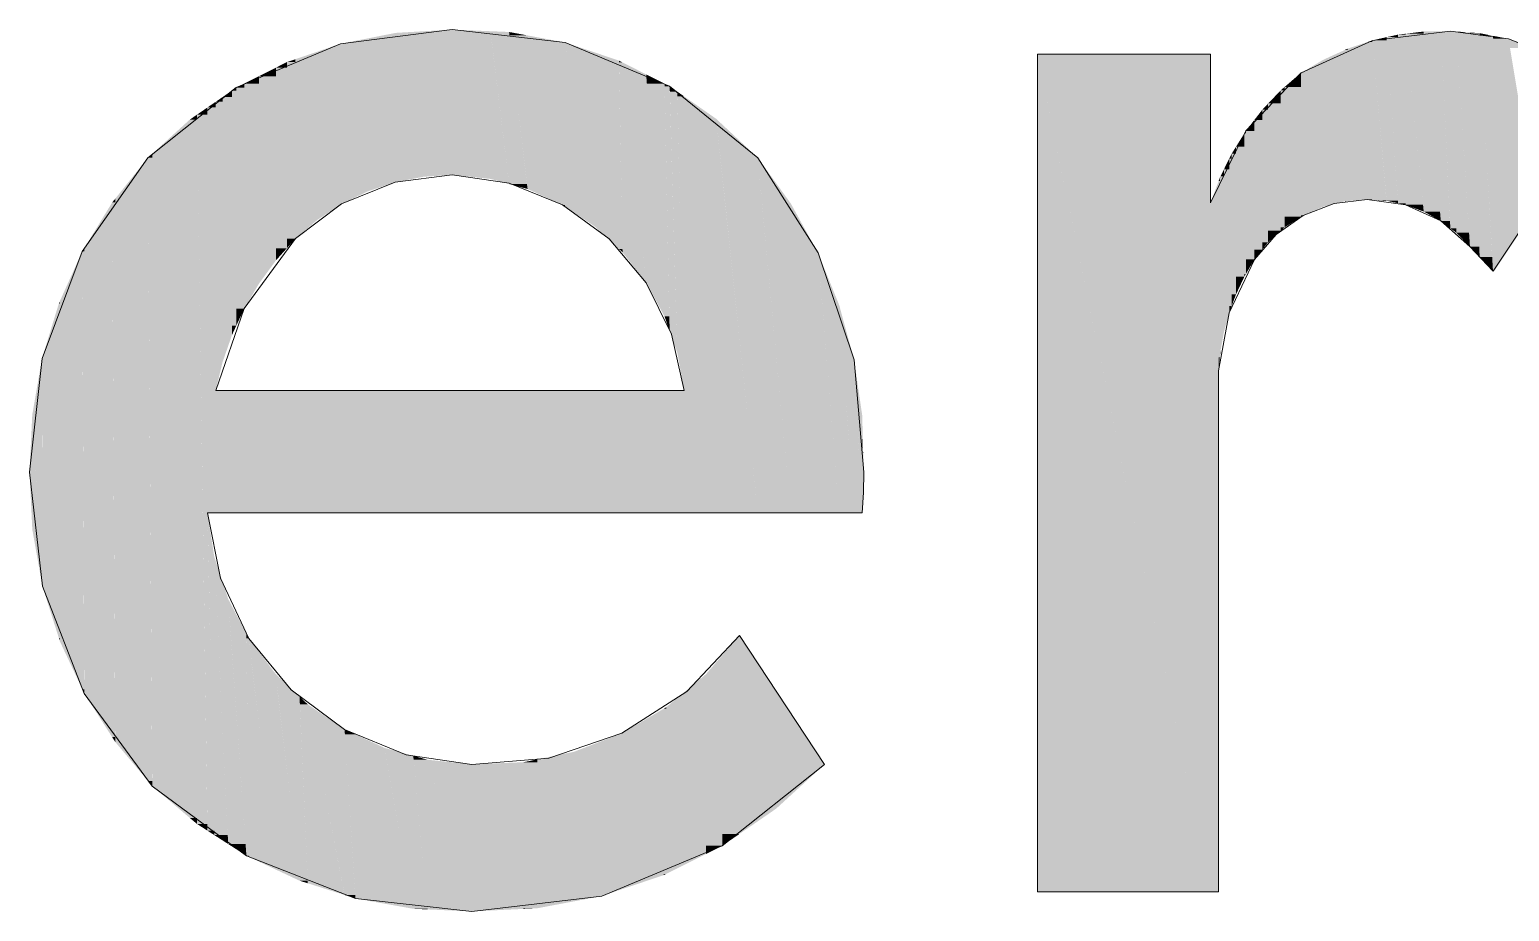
# Model space of a CAD drawing. Extents: x 885 to 2021, y 330 to 1122.
# Drawn here: x 1902.739 to 1905.057, y 643.786 to 645.167 of the extents above; entities that cross this region are included whole.
import ezdxf

# ---------------------------------------------------------------- set-up
doc = ezdxf.new("R2010")
doc.units = 0
doc.layers.get('0').update_dxf_attribs({"lineweight": 18})
doc.layers.add('P11_Plankopf_Ausführung_AF_4_800 Plankopf', color=7, linetype='Continuous', lineweight=25)

# ---------------------------------------------------------------- blocks, each defined once
blk = doc.blocks.new('Referenz-A0T8DI3SAL', base_point=(1729.7843, 502.0648))
at = {"layer": 'P11_Plankopf_Ausführung_AF_4_800 Plankopf', "color": 0, "linetype": 'Continuous', "lineweight": 13, "ltscale": 16.9}
for p, q in [((1903.401, 645.1666), (1903.2256, 645.1444)), ((1903.5776, 645.1466), (1903.401, 645.1666)), ((1904.8426, 645.1498), (1904.7307, 645.099)), ((1904.9646, 645.1642), (1904.8426, 645.1498)), ((1905.0556, 645.1522), (1904.9646, 645.1642)), ((1905.1409, 645.1182), (1905.0556, 645.1522)), ((1903.2256, 645.1444), (1903.0626, 645.0758)), ((1903.7415, 645.0779), (1903.5776, 645.1466)), ((1904.5889, 645.1281), (1904.3177, 645.1281)), ((1904.3177, 645.1281), (1904.3177, 643.8163)), ((1904.5889, 644.8955), (1904.5889, 645.1281)), ((1904.7307, 645.099), (1904.6443, 645.008)), ((1903.0626, 645.0758), (1902.9241, 644.9659)), ((1903.8796, 644.9659), (1903.7415, 645.0779)), ((1905.0314, 644.7882), (1905.2153, 645.0644)), ((1904.6443, 645.008), (1904.5889, 644.8955)), ((1902.9241, 644.9659), (1902.8213, 644.8193)), ((1903.974, 644.8168), (1903.8796, 644.9659)), ((1903.3113, 644.9275), (1903.2276, 644.8935)), ((1903.401, 644.9391), (1903.3113, 644.9275)), ((1903.4902, 644.926), (1903.401, 644.9391)), ((1903.5736, 644.892), (1903.4902, 644.926)), ((1904.8341, 644.9006), (1904.7826, 644.8943)), ((1904.8944, 644.8922), (1904.8341, 644.9006)), ((1903.2276, 644.8935), (1903.1552, 644.8393)), ((1903.6465, 644.8391), (1903.5736, 644.892)), ((1904.7341, 644.8756), (1904.6915, 644.8458)), ((1904.7826, 644.8943), (1904.7341, 644.8756)), ((1904.9496, 644.8669), (1904.8944, 644.8922)), ((1904.9953, 644.8267), (1904.9496, 644.8669)), ((1903.1552, 644.8393), (1903.075, 644.7297)), ((1903.7047, 644.7702), (1903.6465, 644.8391)), ((1904.6915, 644.8458), (1904.6575, 644.8066)), ((1904.9953, 644.8267), (1905.0314, 644.7882)), ((1902.8213, 644.8193), (1902.7582, 644.6517)), ((1904.0304, 644.6496), (1903.974, 644.8168)), ((1904.6575, 644.8066), (1904.6181, 644.723)), ((1903.7446, 644.6895), (1903.7047, 644.7702)), ((1903.075, 644.7297), (1903.0303, 644.6015)), ((1904.6181, 644.723), (1904.6015, 644.6321)), ((1903.7641, 644.6015), (1903.7446, 644.6895)), ((1902.7582, 644.6517), (1902.7387, 644.4737)), ((1904.0455, 644.4737), (1904.0304, 644.6496)), ((1904.6015, 643.8163), (1904.6015, 644.6321)), ((1903.7641, 644.6015), (1903.0303, 644.6015)), ((1902.7387, 644.4737), (1902.7589, 644.2948)), ((1904.0452, 644.4417), (1904.0455, 644.4737)), ((1904.0431, 644.4097), (1904.0452, 644.4417)), ((1903.0174, 644.4097), (1903.0377, 644.3074)), ((1903.0174, 644.4097), (1904.0431, 644.4097)), ((1902.7589, 644.2948), (1902.8244, 644.1271)), ((1903.0377, 644.3074), (1903.0822, 644.2132)), ((1903.0822, 644.2132), (1903.1484, 644.1327)), ((1903.7682, 644.1298), (1903.851, 644.2179)), ((1903.9842, 644.0159), (1903.851, 644.2179)), ((1903.1484, 644.1327), (1903.2322, 644.0707)), ((1903.6666, 644.0645), (1903.7682, 644.1298)), ((1902.8244, 644.1271), (1902.9309, 643.9819)), ((1903.2322, 644.0707), (1903.3285, 644.031)), ((1903.5521, 644.0257), (1903.6666, 644.0645)), ((1903.3285, 644.031), (1903.4316, 644.0159)), ((1903.4316, 644.0159), (1903.5521, 644.0257)), ((1903.824, 643.8884), (1903.9842, 644.0159)), ((1902.9309, 643.9819), (1903.0784, 643.8728)), ((1903.635, 643.8096), (1903.824, 643.8884)), ((1903.0784, 643.8728), (1903.2493, 643.8058)), ((1903.2493, 643.8058), (1903.4316, 643.7856)), ((1903.4316, 643.7856), (1903.635, 643.8096)), ((1904.3177, 643.8163), (1904.6015, 643.8163))]:
    blk.add_line(p, q, dxfattribs=at)
at = {"layer": 'P11_Plankopf_Ausführung_AF_4_800 Plankopf', "color": 0, "linetype": 'Continuous', "lineweight": 0, "ltscale": 0.0169}
for points in [[(1903.2683, 645.1448), (1903.2276, 645.1448), (1903.2683, 645.1528)], [(1903.3113, 645.1528), (1903.2683, 645.1528), (1903.3113, 645.1613)], [(1903.3113, 644.9275), (1903.2683, 644.9275), (1903.2683, 645.1528)], [(1903.3113, 644.9275), (1903.3113, 645.1528), (1903.2683, 645.1528)], [(1903.3125, 645.1613), (1903.3113, 645.1613), (1903.3125, 645.1615)], [(1903.3125, 644.9277), (1903.3113, 644.9277), (1903.3113, 645.1613)], [(1903.3125, 644.9277), (1903.3125, 645.1613), (1903.3113, 645.1613)], [(1903.3558, 645.1615), (1903.3125, 645.1615), (1903.3558, 645.164)], [(1903.3558, 644.9362), (1903.3125, 644.9362), (1903.3125, 645.1615)], [(1903.3558, 644.9362), (1903.3558, 645.1615), (1903.3125, 645.1615)], [(1903.401, 645.164), (1903.3558, 645.164), (1903.401, 645.1666)], [(1903.401, 644.9391), (1903.3558, 644.9391), (1903.3558, 645.164)], [(1903.401, 644.9391), (1903.401, 645.164), (1903.3558, 645.164)], [(1903.4592, 644.9391), (1903.401, 644.9391), (1903.401, 645.1666)], [(1903.4608, 645.1641), (1903.4016, 645.1641), (1903.401, 645.1666)], [(1903.4608, 644.9328), (1903.4608, 645.1641), (1903.4016, 645.1641)], [(1903.489, 644.9328), (1903.4608, 644.9328), (1903.4608, 645.1641)], [(1903.49, 645.1629), (1903.461, 645.1629), (1903.4608, 645.1641)], [(1903.49, 644.9248), (1903.49, 645.1629), (1903.461, 645.1629)], [(1903.5179, 644.9248), (1903.49, 644.9248), (1903.49, 645.1629)], [(1903.5189, 645.1575), (1903.4906, 645.1575), (1903.49, 645.1629)], [(1903.5189, 644.917), (1903.5189, 645.1575), (1903.4906, 645.1575)], [(1903.5685, 644.917), (1903.5189, 644.917), (1903.5189, 645.1575)], [(1903.5736, 645.1473), (1903.521, 645.1473), (1903.5189, 645.1575)], [(1904.8426, 645.147), (1904.8341, 645.147), (1904.8426, 645.1498)], [(1904.8646, 645.1498), (1904.8426, 645.1498), (1904.8646, 645.1548)], [(1904.8644, 644.9), (1904.8426, 644.9), (1904.8426, 645.1498)], [(1904.8646, 644.8986), (1904.8646, 645.1498), (1904.8426, 645.1498)], [(1904.8827, 645.1548), (1904.8646, 645.1548), (1904.8827, 645.1588)], [(1904.8824, 644.8986), (1904.8646, 644.8986), (1904.8646, 645.1548)], [(1904.8827, 644.8947), (1904.8827, 645.1548), (1904.8646, 645.1548)], [(1904.8944, 645.1588), (1904.8827, 645.1588), (1904.8944, 645.1602)], [(1904.8943, 644.8947), (1904.8827, 644.8947), (1904.8827, 645.1588)], [(1904.8944, 644.8922), (1904.8944, 645.1588), (1904.8827, 645.1588)], [(1904.9229, 645.1602), (1904.8944, 645.1602), (1904.9229, 645.1636)], [(1904.9218, 644.8922), (1904.8944, 644.8922), (1904.8944, 645.1602)], [(1904.9229, 644.8816), (1904.9229, 645.1602), (1904.8944, 645.1602)], [(1904.9235, 645.1636), (1904.9229, 645.1636), (1904.9235, 645.1637)], [(1904.9235, 644.8816), (1904.9229, 644.8816), (1904.9229, 645.1636)], [(1904.9235, 644.8813), (1904.9235, 645.1636), (1904.9229, 645.1636)], [(1904.9496, 645.1637), (1904.9235, 645.1637), (1904.9496, 645.164)], [(1904.9484, 644.8813), (1904.9235, 644.8813), (1904.9235, 645.1637)], [(1904.9496, 644.8669), (1904.9496, 645.1637), (1904.9235, 645.1637)], [(1904.9646, 645.164), (1904.9496, 645.164), (1904.9646, 645.1642)], [(1904.964, 644.8669), (1904.9496, 644.8669), (1904.9496, 645.164)], [(1904.9646, 644.8555), (1904.9646, 645.164), (1904.9496, 645.164)], [(1904.9737, 644.8555), (1904.9646, 644.8555), (1904.9646, 645.1642)], [(1904.9739, 645.1636), (1904.9646, 645.1636), (1904.9646, 645.1642)], [(1904.9739, 644.8484), (1904.9739, 645.1636), (1904.9646, 645.1636)], [(1904.9939, 644.8484), (1904.9739, 644.8484), (1904.9739, 645.1636)], [(1904.9953, 645.1621), (1904.974, 645.1621), (1904.9739, 645.1636)], [(1904.9953, 644.8267), (1904.9953, 645.1621), (1904.974, 645.1621)], [(1905.0098, 644.8267), (1904.9953, 644.8267), (1904.9953, 645.1621)], [(1905.0105, 645.161), (1904.9953, 645.161), (1904.9953, 645.1621)], [(1905.0105, 644.8104), (1905.0105, 645.161), (1904.9953, 645.161)], [(1905.0301, 644.8104), (1905.0105, 644.8104), (1905.0105, 645.161)], [(1905.0314, 645.1569), (1905.0107, 645.1569), (1905.0105, 645.161)], [(1905.0314, 644.7882), (1905.0314, 645.1569), (1905.0107, 645.1569)], [(1905.0556, 644.8246), (1905.0314, 644.8246), (1905.0314, 645.1569)], [(1905.0556, 645.1522), (1905.0317, 645.1522), (1905.0314, 645.1569)], [(1905.0556, 644.8246), (1905.0556, 645.1522), (1905.0317, 645.1522)], [(1905.0993, 644.8902), (1905.0556, 644.8902), (1905.0556, 645.1522)], [(1905.0993, 645.1379), (1905.058, 645.1379), (1905.0556, 645.1522)], [(1903.1897, 645.1203), (1903.1552, 645.1203), (1903.1897, 645.1321)], [(1903.2256, 645.1321), (1903.1897, 645.1321), (1903.2256, 645.1444)], [(1903.2256, 644.8922), (1903.1897, 644.8922), (1903.1897, 645.1321)], [(1903.2256, 644.8922), (1903.2256, 645.1321), (1903.1897, 645.1321)], [(1903.2276, 645.1444), (1903.2256, 645.1444), (1903.2276, 645.1448)], [(1903.2276, 644.8935), (1903.2256, 644.8935), (1903.2256, 645.1444)], [(1903.2276, 644.8935), (1903.2276, 645.1444), (1903.2256, 645.1444)], [(1903.2683, 644.9132), (1903.2276, 644.9132), (1903.2276, 645.1448)], [(1903.2683, 644.9132), (1903.2683, 645.1448), (1903.2276, 645.1448)], [(1903.5736, 644.892), (1903.5736, 645.1473), (1903.521, 645.1473)], [(1903.5776, 644.892), (1903.5736, 644.892), (1903.5736, 645.1473)], [(1903.5776, 645.1466), (1903.5736, 645.1466), (1903.5736, 645.1473)], [(1903.5776, 644.8894), (1903.5776, 645.1466), (1903.5736, 645.1466)], [(1903.6188, 644.8894), (1903.5776, 644.8894), (1903.5776, 645.1466)], [(1903.6237, 645.131), (1903.5801, 645.131), (1903.5776, 645.1466)], [(1903.6237, 644.8587), (1903.6237, 645.131), (1903.5801, 645.131)], [(1903.6576, 644.8587), (1903.6237, 644.8587), (1903.6237, 645.131)], [(1903.662, 645.1181), (1903.6253, 645.1181), (1903.6237, 645.131)], [(1904.3177, 643.8163), (1904.5889, 643.8163), (1904.3177, 645.1281)], [(1904.5889, 644.8955), (1904.5889, 645.1281), (1904.3177, 645.1281)], [(1904.5889, 644.8955), (1904.3658, 644.8955), (1904.3177, 645.1281)], [(1904.7996, 645.1197), (1904.7662, 645.1197), (1904.7996, 645.1349)], [(1904.8036, 645.1349), (1904.7996, 645.1349), (1904.8036, 645.1368)], [(1904.8036, 644.8981), (1904.7996, 644.8981), (1904.7996, 645.1349)], [(1904.8036, 644.8981), (1904.8036, 645.1349), (1904.7996, 645.1349)], [(1904.8341, 645.1368), (1904.8036, 645.1368), (1904.8341, 645.147)], [(1904.8341, 644.9006), (1904.8036, 644.9006), (1904.8036, 645.1368)], [(1904.8341, 644.9006), (1904.8341, 645.1368), (1904.8036, 645.1368)], [(1904.8426, 644.9006), (1904.8341, 644.9006), (1904.8341, 645.147)], [(1904.8426, 644.9), (1904.8426, 645.147), (1904.8341, 645.147)], [(1903.1249, 645.0937), (1903.0981, 645.0937), (1903.1249, 645.1072)], [(1903.1418, 645.1072), (1903.1249, 645.1072), (1903.1418, 645.1157)], [(1903.1418, 644.8242), (1903.1249, 644.8242), (1903.1249, 645.1072)], [(1903.1418, 644.8242), (1903.1418, 645.1072), (1903.1249, 645.1072)], [(1903.1552, 645.1157), (1903.1418, 645.1157), (1903.1552, 645.1203)], [(1903.1552, 644.8393), (1903.1418, 644.8393), (1903.1418, 645.1157)], [(1903.1552, 644.8393), (1903.1552, 645.1157), (1903.1418, 645.1157)], [(1903.1897, 644.8687), (1903.1552, 644.8687), (1903.1552, 645.1203)], [(1903.1897, 644.8687), (1903.1897, 645.1203), (1903.1552, 645.1203)], [(1903.662, 644.8231), (1903.662, 645.1181), (1903.6253, 645.1181)], [(1903.6676, 644.8231), (1903.662, 644.8231), (1903.662, 645.1181)], [(1903.6677, 645.1152), (1903.6621, 645.1152), (1903.662, 645.1181)], [(1903.6677, 644.8177), (1903.6677, 645.1152), (1903.6621, 645.1152)], [(1903.6996, 644.8177), (1903.6677, 644.8177), (1903.6677, 645.1152)], [(1903.7047, 645.0965), (1903.6697, 645.0965), (1903.6677, 645.1152)], [(1904.7659, 645.1009), (1904.7341, 645.1009), (1904.7659, 645.1196)], [(1904.7662, 645.1196), (1904.7659, 645.1196), (1904.7662, 645.1197)], [(1904.7662, 644.8894), (1904.7659, 644.8894), (1904.7659, 645.1196)], [(1904.7662, 644.8894), (1904.7662, 645.1196), (1904.7659, 645.1196)], [(1904.7996, 644.8978), (1904.7662, 644.8978), (1904.7662, 645.1197)], [(1904.7996, 644.8978), (1904.7996, 645.1197), (1904.7662, 645.1197)], [(1903.075, 645.0758), (1903.0626, 645.0758), (1903.075, 645.0821)], [(1903.0981, 645.0821), (1903.075, 645.0821), (1903.0981, 645.0937)], [(1903.0981, 644.7688), (1903.075, 644.7688), (1903.075, 645.0821)], [(1903.0981, 644.7688), (1903.0981, 645.0821), (1903.075, 645.0821)], [(1903.1249, 644.8054), (1903.0981, 644.8054), (1903.0981, 645.0937)], [(1903.1249, 644.8054), (1903.1249, 645.0937), (1903.0981, 645.0937)], [(1903.7047, 644.7702), (1903.7047, 645.0965), (1903.6697, 645.0965)], [(1903.7295, 644.7702), (1903.7047, 644.7702), (1903.7047, 645.0965)], [(1903.7335, 645.0819), (1903.7058, 645.0819), (1903.7047, 645.0965)], [(1903.7335, 644.7174), (1903.7335, 645.0819), (1903.7058, 645.0819)], [(1903.741, 644.7174), (1903.7335, 644.7174), (1903.7335, 645.0819)], [(1903.7415, 645.0779), (1903.7336, 645.0779), (1903.7335, 645.0819)], [(1904.7307, 645.0768), (1904.7049, 645.0768), (1904.7307, 645.099)], [(1904.7341, 645.099), (1904.7307, 645.099), (1904.7341, 645.1009)], [(1904.7341, 644.8756), (1904.7307, 644.8756), (1904.7307, 645.099)], [(1904.7341, 644.8756), (1904.7341, 645.099), (1904.7307, 645.099)], [(1904.7659, 644.8894), (1904.7341, 644.8894), (1904.7341, 645.1009)], [(1904.7659, 644.8894), (1904.7659, 645.1009), (1904.7341, 645.1009)], [(1903.041, 645.0536), (1903.0303, 645.0536), (1903.041, 645.0609)], [(1903.0559, 645.0609), (1903.041, 645.0609), (1903.0559, 645.0712)], [(1903.0559, 644.6885), (1903.041, 644.6885), (1903.041, 645.0609)], [(1903.0559, 644.6885), (1903.0559, 645.0609), (1903.041, 645.0609)], [(1903.0626, 645.0712), (1903.0559, 645.0712), (1903.0626, 645.0758)], [(1903.0626, 644.7029), (1903.0559, 644.7029), (1903.0559, 645.0712)], [(1903.0626, 644.7029), (1903.0626, 645.0712), (1903.0559, 645.0712)], [(1903.075, 644.7297), (1903.0626, 644.7297), (1903.0626, 645.0758)], [(1903.075, 644.7297), (1903.075, 645.0758), (1903.0626, 645.0758)], [(1903.7415, 644.6946), (1903.7415, 645.0779), (1903.7336, 645.0779)], [(1903.7525, 644.6946), (1903.7415, 644.6946), (1903.7415, 645.0779)], [(1903.7535, 645.0695), (1903.7418, 645.0695), (1903.7415, 645.0779)], [(1903.7535, 644.6607), (1903.7535, 645.0695), (1903.7418, 645.0695)], [(1903.7628, 644.6607), (1903.7535, 644.6607), (1903.7535, 645.0695)], [(1903.7641, 645.0621), (1903.7537, 645.0621), (1903.7535, 645.0695)], [(1903.7641, 644.6015), (1903.7641, 645.0621), (1903.7537, 645.0621)], [(1903.7641, 644.4097), (1903.8145, 644.4097), (1903.7641, 645.0621)], [(1903.8145, 645.0268), (1903.7668, 645.0268), (1903.7641, 645.0621)], [(1904.6989, 645.0509), (1904.6791, 645.0509), (1904.6989, 645.0716)], [(1904.7049, 645.0716), (1904.6989, 645.0716), (1904.7049, 645.0768)], [(1904.7049, 644.8569), (1904.6989, 644.8569), (1904.6989, 645.0716)], [(1904.7049, 644.8569), (1904.7049, 645.0716), (1904.6989, 645.0716)], [(1904.7307, 644.8735), (1904.7049, 644.8735), (1904.7049, 645.0768)], [(1904.7307, 644.8735), (1904.7307, 645.0768), (1904.7049, 645.0768)], [(1903.0174, 645.0335), (1903.0011, 645.0335), (1903.0174, 645.0447)], [(1903.0303, 645.0447), (1903.0174, 645.0447), (1903.0303, 645.0536)], [(1903.0174, 644.4097), (1903.0303, 644.4097), (1903.0174, 645.0447)], [(1903.0303, 644.4097), (1903.0303, 645.0447), (1903.0174, 645.0447)], [(1903.041, 644.6456), (1903.0303, 644.6456), (1903.0303, 645.0536)], [(1903.041, 644.6456), (1903.041, 645.0536), (1903.0303, 645.0536)], [(1904.67, 645.0251), (1904.6575, 645.0251), (1904.67, 645.0412)], [(1904.6791, 645.0412), (1904.67, 645.0412), (1904.6791, 645.0509)], [(1904.6791, 644.8337), (1904.67, 644.8337), (1904.67, 645.0412)], [(1904.6791, 644.8337), (1904.6791, 645.0412), (1904.67, 645.0412)], [(1904.6989, 644.8515), (1904.6791, 644.8515), (1904.6791, 645.0509)], [(1904.6989, 644.8515), (1904.6989, 645.0509), (1904.6791, 645.0509)], [(1902.9896, 644.9721), (1902.9309, 644.9721), (1902.9896, 645.0256)], [(1903.0011, 645.0256), (1902.9896, 645.0256), (1903.0011, 645.0335)], [(1903.001, 643.9321), (1902.9896, 643.9321), (1902.9896, 645.0256)], [(1903.0011, 643.9225), (1903.0011, 645.0256), (1902.9896, 645.0256)], [(1903.0172, 643.9225), (1903.0011, 643.9225), (1903.0011, 645.0335)], [(1903.0174, 643.912), (1903.0174, 645.0335), (1903.0011, 645.0335)], [(1903.8145, 644.4097), (1903.8145, 645.0268), (1903.7668, 645.0268)], [(1903.8145, 644.4097), (1903.8796, 644.4097), (1903.8145, 645.0268)], [(1903.8796, 644.9659), (1903.821, 644.9659), (1903.8145, 645.0268)], [(1904.6575, 645.008), (1904.6443, 645.008), (1904.6575, 645.0251)], [(1904.67, 644.8222), (1904.6575, 644.8222), (1904.6575, 645.0251)], [(1904.67, 644.8222), (1904.67, 645.0251), (1904.6575, 645.0251)], [(1904.642, 644.9833), (1904.6288, 644.9833), (1904.642, 645.0044)], [(1904.6443, 645.0044), (1904.642, 645.0044), (1904.6443, 645.008)], [(1904.6443, 644.7839), (1904.642, 644.7839), (1904.642, 645.0044)], [(1904.6443, 644.7839), (1904.6443, 645.0044), (1904.642, 645.0044)], [(1904.6575, 644.8066), (1904.6443, 644.8066), (1904.6443, 645.008)], [(1904.6575, 644.8066), (1904.6575, 645.008), (1904.6443, 645.008)], [(1902.9241, 644.9018), (1902.8729, 644.9018), (1902.9241, 644.9659)], [(1902.9309, 644.9659), (1902.9241, 644.9659), (1902.9309, 644.9721)], [(1902.9308, 643.9899), (1902.9241, 643.9899), (1902.9241, 644.9659)], [(1902.9309, 643.9819), (1902.9309, 644.9659), (1902.9241, 644.9659)], [(1902.9868, 643.9819), (1902.9309, 643.9819), (1902.9309, 644.9721)], [(1902.9896, 643.9321), (1902.9896, 644.9721), (1902.9309, 644.9721)], [(1903.8796, 644.4097), (1903.8796, 644.9659), (1903.821, 644.9659)], [(1903.8796, 644.4097), (1903.9313, 644.4097), (1903.8796, 644.9659)], [(1903.9313, 644.8942), (1903.8863, 644.8942), (1903.8796, 644.9659)], [(1904.6181, 644.9479), (1904.6099, 644.9479), (1904.6181, 644.9645)], [(1904.622, 644.9645), (1904.6181, 644.9645), (1904.622, 644.9724)], [(1904.622, 644.7337), (1904.6181, 644.7337), (1904.6181, 644.9645)], [(1904.622, 644.7337), (1904.622, 644.9645), (1904.6181, 644.9645)], [(1904.6288, 644.9724), (1904.622, 644.9724), (1904.6288, 644.9833)], [(1904.6288, 644.752), (1904.622, 644.752), (1904.622, 644.9724)], [(1904.6288, 644.752), (1904.6288, 644.9724), (1904.622, 644.9724)], [(1904.642, 644.7799), (1904.6288, 644.7799), (1904.6288, 644.9833)], [(1904.642, 644.7799), (1904.642, 644.9833), (1904.6288, 644.9833)], [(1904.6099, 644.9366), (1904.6044, 644.9366), (1904.6099, 644.9479)], [(1904.6181, 644.723), (1904.6099, 644.723), (1904.6099, 644.9479)], [(1904.6181, 644.723), (1904.6181, 644.9479), (1904.6099, 644.9479)], [(1903.2683, 644.9132), (1903.3113, 644.9275), (1903.2683, 644.9275)], [(1903.3113, 644.9275), (1903.3125, 644.9277), (1903.3113, 644.9277)], [(1903.3125, 644.9277), (1903.3558, 644.9362), (1903.3125, 644.9362)], [(1903.3558, 644.9362), (1903.401, 644.9391), (1903.3558, 644.9391)], [(1903.4608, 644.9328), (1903.4592, 644.9391), (1903.401, 644.9391)], [(1903.49, 644.9248), (1903.489, 644.9328), (1903.4608, 644.9328)], [(1903.5189, 644.917), (1903.5179, 644.9248), (1903.49, 644.9248)], [(1904.6015, 644.8955), (1904.5889, 644.8955), (1904.6015, 644.9293)], [(1904.6035, 644.9293), (1904.6015, 644.9293), (1904.6035, 644.9348)], [(1904.6035, 644.6536), (1904.6015, 644.6536), (1904.6015, 644.9293)], [(1904.6035, 644.6536), (1904.6035, 644.9293), (1904.6015, 644.9293)], [(1904.6044, 644.9348), (1904.6035, 644.9348), (1904.6044, 644.9366)], [(1904.6044, 644.6629), (1904.6035, 644.6629), (1904.6035, 644.9348)], [(1904.6044, 644.6629), (1904.6044, 644.9348), (1904.6035, 644.9348)], [(1904.6099, 644.6932), (1904.6044, 644.6932), (1904.6044, 644.9366)], [(1904.6099, 644.6932), (1904.6099, 644.9366), (1904.6044, 644.9366)], [(1902.8681, 644.8243), (1902.8244, 644.8243), (1902.8681, 644.8959)], [(1902.8729, 644.8959), (1902.8681, 644.8959), (1902.8729, 644.9018)], [(1902.8728, 644.0585), (1902.8681, 644.0585), (1902.8681, 644.8959)], [(1902.8729, 644.051), (1902.8729, 644.8959), (1902.8681, 644.8959)], [(1902.9207, 644.051), (1902.8729, 644.051), (1902.8729, 644.9018)], [(1902.9241, 643.9899), (1902.9241, 644.9018), (1902.8729, 644.9018)], [(1903.2276, 644.8935), (1903.2683, 644.9132), (1903.2276, 644.9132)], [(1903.5736, 644.892), (1903.5685, 644.917), (1903.5189, 644.917)], [(1904.5889, 643.8163), (1904.5889, 644.8955), (1904.3658, 644.8955)], [(1904.5889, 643.8163), (1904.6015, 643.8163), (1904.5889, 644.8955)], [(1904.6015, 644.6321), (1904.6015, 644.8955), (1904.5889, 644.8955)], [(1904.6015, 644.6321), (1904.5919, 644.6321), (1904.5889, 644.8955)], [(1904.7662, 644.8894), (1904.7996, 644.8978), (1904.7662, 644.8978)], [(1904.7996, 644.8978), (1904.8036, 644.8981), (1904.7996, 644.8981)], [(1904.8036, 644.8981), (1904.8341, 644.9006), (1904.8036, 644.9006)], [(1904.8426, 644.9), (1904.8426, 644.9006), (1904.8341, 644.9006)], [(1904.8646, 644.8986), (1904.8644, 644.9), (1904.8426, 644.9)], [(1904.8827, 644.8947), (1904.8824, 644.8986), (1904.8646, 644.8986)], [(1903.1897, 644.8687), (1903.2256, 644.8922), (1903.1897, 644.8922)], [(1903.2256, 644.8922), (1903.2276, 644.8935), (1903.2256, 644.8935)], [(1903.5776, 644.8894), (1903.5776, 644.892), (1903.5736, 644.892)], [(1903.6237, 644.8587), (1903.6188, 644.8894), (1903.5776, 644.8894)], [(1903.9313, 644.4097), (1903.9313, 644.8942), (1903.8863, 644.8942)], [(1903.9313, 644.4097), (1903.974, 644.4097), (1903.9313, 644.8942)], [(1903.974, 644.8168), (1903.9381, 644.8168), (1903.9313, 644.8942)], [(1904.7049, 644.8569), (1904.7307, 644.8735), (1904.7049, 644.8735)], [(1904.7307, 644.8735), (1904.7341, 644.8756), (1904.7307, 644.8756)], [(1904.7341, 644.8756), (1904.7659, 644.8894), (1904.7341, 644.8894)], [(1904.7659, 644.8894), (1904.7662, 644.8894), (1904.7659, 644.8894)], [(1904.8944, 644.8922), (1904.8943, 644.8947), (1904.8827, 644.8947)], [(1904.9229, 644.8816), (1904.9218, 644.8922), (1904.8944, 644.8922)], [(1904.9235, 644.8813), (1904.9235, 644.8816), (1904.9229, 644.8816)], [(1904.9496, 644.8669), (1904.9484, 644.8813), (1904.9235, 644.8813)], [(1905.0556, 644.8246), (1905.0993, 644.8902), (1905.0556, 644.8902)], [(1903.1552, 644.8393), (1903.1897, 644.8687), (1903.1552, 644.8687)], [(1903.662, 644.8231), (1903.6576, 644.8587), (1903.6237, 644.8587)], [(1904.6791, 644.8337), (1904.6989, 644.8515), (1904.6791, 644.8515)], [(1904.6989, 644.8515), (1904.7049, 644.8569), (1904.6989, 644.8569)], [(1904.9646, 644.8555), (1904.964, 644.8669), (1904.9496, 644.8669)], [(1904.9739, 644.8484), (1904.9737, 644.8555), (1904.9646, 644.8555)], [(1904.9953, 644.8267), (1904.9939, 644.8484), (1904.9739, 644.8484)], [(1903.1418, 644.8242), (1903.1552, 644.8393), (1903.1418, 644.8393)], [(1904.67, 644.8222), (1904.6791, 644.8337), (1904.67, 644.8337)], [(1905.0105, 644.8104), (1905.0098, 644.8267), (1904.9953, 644.8267)], [(1902.8213, 644.7412), (1902.7861, 644.7412), (1902.8213, 644.8193)], [(1902.8244, 644.8193), (1902.8213, 644.8193), (1902.8244, 644.8243)], [(1902.8243, 644.1336), (1902.8213, 644.1336), (1902.8213, 644.8193)], [(1902.8244, 644.1271), (1902.8244, 644.8193), (1902.8213, 644.8193)], [(1902.8642, 644.1271), (1902.8244, 644.1271), (1902.8244, 644.8243)], [(1902.8681, 644.0585), (1902.8681, 644.8243), (1902.8244, 644.8243)], [(1903.0981, 644.7688), (1903.1249, 644.8054), (1903.0981, 644.8054)], [(1903.1249, 644.8054), (1903.1418, 644.8242), (1903.1249, 644.8242)], [(1903.6677, 644.8177), (1903.6676, 644.8231), (1903.662, 644.8231)], [(1903.7047, 644.7702), (1903.6996, 644.8177), (1903.6677, 644.8177)], [(1903.974, 644.4097), (1903.974, 644.8168), (1903.9381, 644.8168)], [(1903.974, 644.4097), (1904.0072, 644.4097), (1903.974, 644.8168)], [(1904.0072, 644.7349), (1903.9807, 644.7349), (1903.974, 644.8168)], [(1904.6443, 644.7839), (1904.6575, 644.8066), (1904.6443, 644.8066)], [(1904.6575, 644.8066), (1904.67, 644.8222), (1904.6575, 644.8222)], [(1905.0314, 644.7882), (1905.0301, 644.8104), (1905.0105, 644.8104)], [(1905.0314, 644.7882), (1905.0556, 644.8246), (1905.0314, 644.8246)], [(1904.6288, 644.752), (1904.642, 644.7799), (1904.6288, 644.7799)], [(1904.642, 644.7799), (1904.6443, 644.7839), (1904.642, 644.7839)], [(1903.075, 644.7297), (1903.0981, 644.7688), (1903.075, 644.7688)], [(1903.7335, 644.7174), (1903.7295, 644.7702), (1903.7047, 644.7702)], [(1902.7845, 644.6538), (1902.7589, 644.6538), (1902.7845, 644.7375)], [(1902.7861, 644.7375), (1902.7845, 644.7375), (1902.7861, 644.7412)], [(1902.7861, 644.214), (1902.7845, 644.214), (1902.7845, 644.7375)], [(1902.7861, 644.2088), (1902.7861, 644.7375), (1902.7845, 644.7375)], [(1902.817, 644.2088), (1902.7861, 644.2088), (1902.7861, 644.7412)], [(1902.8213, 644.1336), (1902.8213, 644.7412), (1902.7861, 644.7412)], [(1904.0072, 644.4097), (1904.0072, 644.7349), (1903.9807, 644.7349)], [(1904.0072, 644.4097), (1904.0304, 644.4097), (1904.0072, 644.7349)], [(1904.0304, 644.6496), (1904.0133, 644.6496), (1904.0072, 644.7349)], [(1904.6181, 644.723), (1904.622, 644.7337), (1904.6181, 644.7337)], [(1904.622, 644.7337), (1904.6288, 644.752), (1904.622, 644.752)], [(1903.0626, 644.7029), (1903.075, 644.7297), (1903.0626, 644.7297)], [(1903.7415, 644.6946), (1903.741, 644.7174), (1903.7335, 644.7174)], [(1904.6099, 644.6932), (1904.6181, 644.723), (1904.6099, 644.723)], [(1903.041, 644.6456), (1903.0559, 644.6885), (1903.041, 644.6885)], [(1903.0559, 644.6885), (1903.0626, 644.7029), (1903.0559, 644.7029)], [(1903.7535, 644.6607), (1903.7525, 644.6946), (1903.7415, 644.6946)], [(1904.6044, 644.6629), (1904.6099, 644.6932), (1904.6044, 644.6932)], [(1902.7582, 644.5638), (1902.743, 644.5638), (1902.7582, 644.6517)], [(1902.7589, 644.6517), (1902.7582, 644.6517), (1902.7589, 644.6538)], [(1902.7588, 644.2984), (1902.7582, 644.2984), (1902.7582, 644.6517)], [(1902.7589, 644.2948), (1902.7589, 644.6517), (1902.7582, 644.6517)], [(1902.7798, 644.2948), (1902.7589, 644.2948), (1902.7589, 644.6538)], [(1902.7845, 644.214), (1902.7845, 644.6538), (1902.7589, 644.6538)], [(1903.0303, 644.6015), (1903.041, 644.6456), (1903.0303, 644.6456)], [(1903.7641, 644.6015), (1903.7628, 644.6607), (1903.7535, 644.6607)], [(1904.0304, 644.4097), (1904.0304, 644.6496), (1904.0133, 644.6496)], [(1904.0304, 644.4097), (1904.0431, 644.4097), (1904.0304, 644.6496)], [(1904.0431, 644.5629), (1904.035, 644.5629), (1904.0304, 644.6496)], [(1904.6015, 644.6321), (1904.6035, 644.6536), (1904.6015, 644.6536)], [(1904.6035, 644.6536), (1904.6044, 644.6629), (1904.6035, 644.6629)], [(1904.6015, 643.8163), (1904.6015, 644.6321), (1904.5919, 644.6321)], [(1903.0303, 644.4097), (1903.7641, 644.4097), (1903.0303, 644.6015)], [(1903.7641, 644.4097), (1903.7641, 644.6015), (1903.0303, 644.6015)], [(1902.7429, 644.4737), (1902.7387, 644.4737), (1902.7429, 644.5633)], [(1902.743, 644.5633), (1902.7429, 644.5633), (1902.743, 644.5638)], [(1902.743, 644.3854), (1902.7429, 644.3854), (1902.7429, 644.5633)], [(1902.743, 644.3836), (1902.743, 644.5633), (1902.7429, 644.5633)], [(1902.7533, 644.3836), (1902.743, 644.3836), (1902.743, 644.5638)], [(1902.7582, 644.2984), (1902.7582, 644.5638), (1902.743, 644.5638)], [(1904.0431, 644.4097), (1904.0431, 644.5629), (1904.035, 644.5629)], [(1904.0432, 644.411), (1904.0431, 644.411), (1904.0431, 644.5629)], [(1904.0432, 644.5621), (1904.0431, 644.5621), (1904.0431, 644.5629)], [(1904.0432, 644.411), (1904.0432, 644.5621), (1904.0431, 644.5621)], [(1904.044, 644.4203), (1904.0432, 644.4203), (1904.0432, 644.5621)], [(1904.044, 644.531), (1904.0434, 644.531), (1904.0432, 644.5621)], [(1904.044, 644.4203), (1904.044, 644.531), (1904.0434, 644.531)], [(1904.0447, 644.431), (1904.044, 644.431), (1904.044, 644.531)], [(1904.0447, 644.5035), (1904.0442, 644.5035), (1904.044, 644.531)], [(1904.0447, 644.431), (1904.0447, 644.5035), (1904.0442, 644.5035)], [(1904.0452, 644.4417), (1904.0447, 644.4417), (1904.0447, 644.5035)], [(1904.0452, 644.484), (1904.0449, 644.484), (1904.0447, 644.5035)], [(1904.0452, 644.4417), (1904.0452, 644.484), (1904.0449, 644.484)], [(1904.0455, 644.4512), (1904.0452, 644.4512), (1904.0452, 644.484)], [(1904.0455, 644.4737), (1904.0453, 644.4737), (1904.0452, 644.484)], [(1902.7429, 644.3854), (1902.7429, 644.4737), (1902.7387, 644.4737)], [(1904.0455, 644.4512), (1904.0455, 644.4737), (1904.0453, 644.4737)], [(1904.0455, 644.4524), (1904.0455, 644.4524), (1904.0455, 644.4737)], [(1904.0455, 644.4709), (1904.0455, 644.4709), (1904.0455, 644.4737)], [(1904.0455, 644.4524), (1904.0455, 644.4709), (1904.0455, 644.4709)], [(1904.0456, 644.463), (1904.0455, 644.463), (1904.0455, 644.4709)], [(1904.0455, 644.4524), (1904.0456, 644.463), (1904.0455, 644.463)], [(1904.0447, 644.431), (1904.0452, 644.4417), (1904.0447, 644.4417)], [(1904.0452, 644.4417), (1904.0455, 644.4512), (1904.0452, 644.4512)], [(1904.0455, 644.4512), (1904.0455, 644.4524), (1904.0455, 644.4524)], [(1903.028, 643.912), (1903.0174, 643.912), (1903.0174, 644.4097)], [(1903.0281, 644.3409), (1903.0189, 644.3409), (1903.0174, 644.4097)], [(1904.0431, 644.4097), (1904.0432, 644.411), (1904.0431, 644.411)], [(1904.0432, 644.411), (1904.044, 644.4203), (1904.0432, 644.4203)], [(1904.044, 644.4203), (1904.0447, 644.431), (1904.044, 644.431)], [(1902.743, 644.3836), (1902.743, 644.3854), (1902.7429, 644.3854)], [(1902.7582, 644.2984), (1902.7533, 644.3836), (1902.743, 644.3836)], [(1903.0281, 643.9051), (1903.0281, 644.3409), (1903.0189, 644.3409)], [(1903.0492, 643.9051), (1903.0281, 643.9051), (1903.0281, 644.3409)], [(1903.0499, 644.2749), (1903.0313, 644.2749), (1903.0281, 644.3409)], [(1902.7589, 644.2948), (1902.7588, 644.2984), (1902.7582, 644.2984)], [(1902.7845, 644.214), (1902.7798, 644.2948), (1902.7589, 644.2948)], [(1903.0499, 643.8911), (1903.0499, 644.2749), (1903.0313, 644.2749)], [(1903.0771, 643.8911), (1903.0499, 643.8911), (1903.0499, 644.2749)], [(1903.0784, 644.2205), (1903.0538, 644.2205), (1903.0499, 644.2749)], [(1902.7861, 644.2088), (1902.7861, 644.214), (1902.7845, 644.214)], [(1902.8213, 644.1336), (1902.817, 644.2088), (1902.7861, 644.2088)], [(1903.0784, 643.8728), (1903.0784, 644.2205), (1903.0538, 644.2205)], [(1903.0822, 643.8728), (1903.0784, 643.8728), (1903.0784, 644.2205)], [(1903.0822, 644.2132), (1903.0785, 644.2132), (1903.0784, 644.2205)], [(1903.0822, 643.871), (1903.0822, 644.2132), (1903.0785, 644.2132)], [(1903.1219, 643.871), (1903.0822, 643.871), (1903.0822, 644.2132)], [(1903.1241, 644.1577), (1903.0887, 644.1577), (1903.0822, 644.2132)], [(1903.851, 644.1867), (1903.824, 644.1867), (1903.851, 644.2179)], [(1903.9085, 643.9466), (1903.851, 643.9466), (1903.851, 644.2179)], [(1903.9085, 644.1306), (1903.8695, 644.1306), (1903.851, 644.2179)], [(1903.824, 644.1569), (1903.7982, 644.1569), (1903.824, 644.1867)], [(1903.851, 643.907), (1903.824, 643.907), (1903.824, 644.1867)], [(1903.851, 643.907), (1903.851, 644.1867), (1903.824, 644.1867)], [(1903.1241, 643.8513), (1903.1241, 644.1577), (1903.0887, 644.1577)], [(1903.1596, 643.8513), (1903.1241, 643.8513), (1903.1241, 644.1577)], [(1903.1616, 644.1221), (1903.1283, 644.1221), (1903.1241, 644.1577)], [(1903.7982, 644.1053), (1903.7361, 644.1053), (1903.7982, 644.1569)], [(1903.824, 643.8884), (1903.7982, 643.8884), (1903.7982, 644.1569)], [(1903.824, 643.8884), (1903.824, 644.1569), (1903.7982, 644.1569)], [(1902.8244, 644.1271), (1902.8243, 644.1336), (1902.8213, 644.1336)], [(1903.9085, 643.9466), (1903.9085, 644.1306), (1903.8695, 644.1306)], [(1903.9842, 644.0159), (1903.9085, 644.0159), (1903.9085, 644.1306)], [(1902.8681, 644.0585), (1902.8642, 644.1271), (1902.8244, 644.1271)], [(1903.1616, 643.8337), (1903.1616, 644.1221), (1903.1283, 644.1221)], [(1903.1744, 643.8337), (1903.1616, 643.8337), (1903.1616, 644.1221)], [(1903.1746, 644.1098), (1903.1622, 644.1098), (1903.1616, 644.1221)], [(1903.1746, 643.8296), (1903.1746, 644.1098), (1903.1622, 644.1098)], [(1903.2286, 643.8296), (1903.1746, 643.8296), (1903.1746, 644.1098)], [(1903.2322, 644.0707), (1903.1821, 644.0707), (1903.1746, 644.1098)], [(1903.7322, 644.0645), (1903.6666, 644.0645), (1903.7322, 644.103)], [(1903.7361, 644.103), (1903.7322, 644.103), (1903.7361, 644.1053)], [(1903.7361, 643.8444), (1903.7322, 643.8444), (1903.7322, 644.103)], [(1903.7361, 643.8444), (1903.7361, 644.103), (1903.7322, 644.103)], [(1903.7982, 643.8754), (1903.7361, 643.8754), (1903.7361, 644.1053)], [(1903.7982, 643.8754), (1903.7982, 644.1053), (1903.7361, 644.1053)], [(1903.2322, 643.8113), (1903.2322, 644.0707), (1903.1821, 644.0707)], [(1903.2489, 643.8113), (1903.2322, 643.8113), (1903.2322, 644.0707)], [(1903.2493, 644.0628), (1903.2327, 644.0628), (1903.2322, 644.0707)], [(1903.2493, 643.8058), (1903.2493, 644.0628), (1903.2327, 644.0628)], [(1903.2939, 643.8058), (1903.2493, 643.8058), (1903.2493, 644.0628)], [(1903.2953, 644.0415), (1903.253, 644.0415), (1903.2493, 644.0628)], [(1903.6666, 644.0523), (1903.635, 644.0523), (1903.6666, 644.0645)], [(1903.7322, 643.8424), (1903.6666, 643.8424), (1903.6666, 644.0645)], [(1903.7322, 643.8424), (1903.7322, 644.0645), (1903.6666, 644.0645)], [(1902.8729, 644.051), (1902.8728, 644.0585), (1902.8681, 644.0585)], [(1902.9241, 643.9899), (1902.9207, 644.051), (1902.8729, 644.051)], [(1903.2953, 643.7976), (1903.2953, 644.0415), (1903.253, 644.0415)], [(1903.3384, 643.7976), (1903.2953, 643.7976), (1903.2953, 644.0415)], [(1903.3398, 644.0293), (1903.2975, 644.0293), (1903.2953, 644.0415)], [(1903.635, 644.0355), (1903.5913, 644.0355), (1903.635, 644.0523)], [(1903.6666, 643.8203), (1903.635, 643.8203), (1903.635, 644.0523)], [(1903.6666, 643.8203), (1903.6666, 644.0523), (1903.635, 644.0523)], [(1903.3398, 643.7897), (1903.3398, 644.0293), (1903.2975, 644.0293)], [(1903.3623, 643.7897), (1903.3398, 643.7897), (1903.3398, 644.0293)], [(1903.3624, 644.0231), (1903.3404, 644.0231), (1903.3398, 644.0293)], [(1903.3624, 643.7887), (1903.3624, 644.0231), (1903.3404, 644.0231)], [(1903.4307, 643.7887), (1903.3624, 643.7887), (1903.3624, 644.0231)], [(1903.4316, 644.0159), (1903.3645, 644.0159), (1903.3624, 644.0231)], [(1903.4316, 643.7856), (1903.4316, 644.0159), (1903.3645, 644.0159)], [(1903.5123, 644.0159), (1903.4316, 644.0159), (1903.5123, 644.0192)], [(1903.5123, 643.7895), (1903.4316, 643.7895), (1903.4316, 644.0159)], [(1903.5123, 643.7895), (1903.5123, 644.0159), (1903.4316, 644.0159)], [(1903.5341, 644.0192), (1903.5123, 644.0192), (1903.5341, 644.0237)], [(1903.5341, 643.7905), (1903.5123, 643.7905), (1903.5123, 644.0192)], [(1903.5341, 643.7905), (1903.5341, 644.0192), (1903.5123, 644.0192)], [(1903.5913, 644.0237), (1903.5341, 644.0237), (1903.5913, 644.0355)], [(1903.5913, 643.8013), (1903.5341, 643.8013), (1903.5341, 644.0237)], [(1903.5913, 643.8013), (1903.5913, 644.0237), (1903.5341, 644.0237)], [(1903.635, 643.8096), (1903.5913, 643.8096), (1903.5913, 644.0355)], [(1903.635, 643.8096), (1903.635, 644.0355), (1903.5913, 644.0355)], [(1903.9085, 643.9466), (1903.9842, 644.0159), (1903.9085, 644.0159)], [(1902.9309, 643.9819), (1902.9308, 643.9899), (1902.9241, 643.9899)], [(1902.9896, 643.9321), (1902.9868, 643.9819), (1902.9309, 643.9819)], [(1903.851, 643.907), (1903.9085, 643.9466), (1903.851, 643.9466)], [(1903.0011, 643.9225), (1903.001, 643.9321), (1902.9896, 643.9321)], [(1903.0174, 643.912), (1903.0172, 643.9225), (1903.0011, 643.9225)], [(1903.0281, 643.9051), (1903.028, 643.912), (1903.0174, 643.912)], [(1903.0499, 643.8911), (1903.0492, 643.9051), (1903.0281, 643.9051)], [(1903.824, 643.8884), (1903.851, 643.907), (1903.824, 643.907)], [(1903.0784, 643.8728), (1903.0771, 643.8911), (1903.0499, 643.8911)], [(1903.7361, 643.8444), (1903.7982, 643.8754), (1903.7361, 643.8754)], [(1903.7982, 643.8754), (1903.824, 643.8884), (1903.7982, 643.8884)], [(1903.0822, 643.871), (1903.0822, 643.8728), (1903.0784, 643.8728)], [(1903.1241, 643.8513), (1903.1219, 643.871), (1903.0822, 643.871)], [(1903.1616, 643.8337), (1903.1596, 643.8513), (1903.1241, 643.8513)], [(1903.1746, 643.8296), (1903.1744, 643.8337), (1903.1616, 643.8337)], [(1903.2322, 643.8113), (1903.2286, 643.8296), (1903.1746, 643.8296)], [(1903.6666, 643.8203), (1903.7322, 643.8424), (1903.6666, 643.8424)], [(1903.7322, 643.8424), (1903.7361, 643.8444), (1903.7322, 643.8444)], [(1903.2493, 643.8058), (1903.2489, 643.8113), (1903.2322, 643.8113)], [(1903.2953, 643.7976), (1903.2939, 643.8058), (1903.2493, 643.8058)], [(1903.5913, 643.8013), (1903.635, 643.8096), (1903.5913, 643.8096)], [(1903.635, 643.8096), (1903.6666, 643.8203), (1903.635, 643.8203)], [(1903.3398, 643.7897), (1903.3384, 643.7976), (1903.2953, 643.7976)], [(1903.3624, 643.7887), (1903.3623, 643.7897), (1903.3398, 643.7897)], [(1903.4316, 643.7856), (1903.4307, 643.7887), (1903.3624, 643.7887)], [(1903.4316, 643.7856), (1903.5123, 643.7895), (1903.4316, 643.7895)], [(1903.5123, 643.7895), (1903.5341, 643.7905), (1903.5123, 643.7905)], [(1903.5341, 643.7905), (1903.5913, 643.8013), (1903.5341, 643.8013)]]:
    blk.add_solid(points, dxfattribs=at)

msp = doc.modelspace()

# ---------------------------------------------------------------- block references
at = {"color": 8, "lineweight": 25, "ltscale": 0.25, "true_color": 0x808080}
msp.add_blockref('Referenz-A0T8DI3SAL', (1729.7843, 502.0648), dxfattribs=at)

doc.saveas('drawing.dxf')
